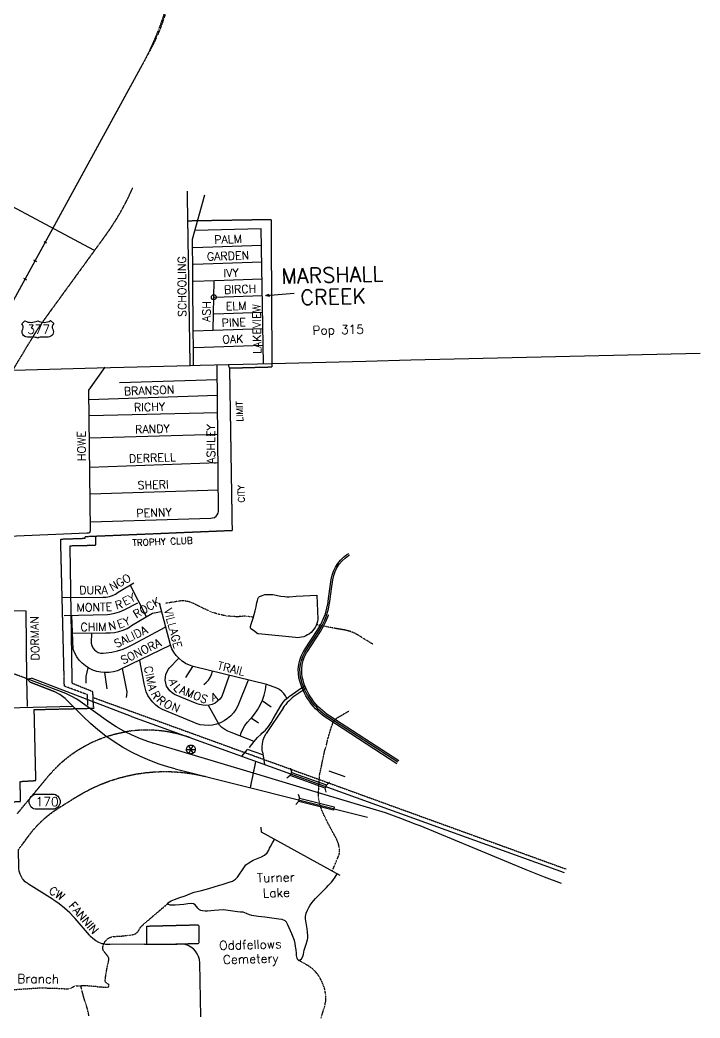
# Model space of a CAD drawing. Header units: feet. Extents: x 2327405 to 2393004, y 6977726 to 7089689.
# Drawn here: x 2375863 to 2393004, y 7008965 to 7034132 of the extents above; entities that cross this region are included whole.
import ezdxf
from ezdxf.enums import TextEntityAlignment as Align

# ---------------------------------------------------------------- set-up
doc = ezdxf.new("R2010")
doc.units = ezdxf.units.FT
doc.header["$MEASUREMENT"] = 0
for name, pattern in [('DASHED', [0.75, 0.5, -0.25]), ('DASHED2', [0.375, 0.25, -0.125]), ('DASHEDX2', [1.5, 1, -0.5]), ('DIVIDE2', [0.6252, 0.25, -0.125, 0.0001, -0.125, 0.0001, -0.125]), ('DOT25', [0.0625, 0, -0.0625])]:
    doc.linetypes.add(name, pattern=pattern)
doc.layers.add('vicinity map', color=9, linetype='CONTINUOUS')
doc.styles.add('L60', font='simplex', dxfattribs={"height": 6})

msp = doc.modelspace()

# ---------------------------------------------------------------- linework, layer by layer
at = {"layer": 'vicinity map', "linetype": 'DOT25', "flags": 128}
for points in [[(2391479.03696, 7089688.96823), (2391479.03461, 7089688.96353, 0.0404465521), (2390958.67912, 7088394.40654), (2390958.67911, 7088394.40652), (2388812.25948, 7081488.43557), (2388812.25143, 7081488.40967, 0.0878919817), (2388592.07067, 7079750.29772), (2388592.07067, 7079750.29771), (2388725.54833, 7077046.63375), (2388725.54833, 7077046.63375, -0.0697793589), (2388607.68327, 7075740.60388), (2388607.6825, 7075740.60059), (2386530.61266, 7066842.97683), (2386530.61266, 7066842.97683, -0.0317999099), (2386217.06711, 7065803.31811), (2386217.06082, 7065803.30121), (2380497.9474, 7050445.69647), (2380497.94137, 7050445.68027, 0.1518218178), (2380312.00718, 7047077.08927), (2380312.00718, 7047077.08927), (2380874.5685, 7044838.50239), (2380874.57527, 7044838.47544, -0.1076408988), (2380966.27159, 7041951.11425), (2380966.27158, 7041951.11418), (2379638.26569, 7034763.81226), (2379638.26569, 7034763.81225, -0.0795271945), (2379143.91619, 7033372.62886), (2379143.90438, 7033372.60724), (2374587.66383, 7025035.41342), (2374587.55733, 7025035.21854, 0.021949731), (2373615.90056, 7023055.4415), (2373615.90055, 7023055.44147), (2370680.81231, 7016345.68656)], [(2391479.03696, 7089688.96823), (2391479.03461, 7089688.96353, 0.0404465521), (2390958.67912, 7088394.40654), (2390958.67911, 7088394.40652), (2388812.25948, 7081488.43557), (2388812.25143, 7081488.40967, 0.0878919817), (2388592.07067, 7079750.29772), (2388592.07067, 7079750.29771), (2388725.54833, 7077046.63375), (2388725.54833, 7077046.63375, -0.0697793589), (2388607.68327, 7075740.60388), (2388607.6825, 7075740.60059), (2386530.61266, 7066842.97683), (2386530.61266, 7066842.97683, -0.0317999099), (2386217.06711, 7065803.31811), (2386217.06082, 7065803.30121), (2380497.9474, 7050445.69647), (2380497.94137, 7050445.68027, 0.1518218178), (2380312.00718, 7047077.08927), (2380312.00718, 7047077.08927), (2380874.5685, 7044838.50239), (2380874.57527, 7044838.47544, -0.1076408988), (2380966.27159, 7041951.11425), (2380966.27158, 7041951.11418), (2379638.26569, 7034763.81226), (2379638.26569, 7034763.81225, -0.0795271945), (2379143.91619, 7033372.62886), (2379143.90438, 7033372.60724), (2374587.66383, 7025035.41342), (2374587.55733, 7025035.21854, 0.021949731), (2373615.90056, 7023055.4415), (2373615.90055, 7023055.44147), (2370680.81231, 7016345.68656)], [(2391479.04405, 7089688.96925), (2391479.00466, 7089688.89035, 0.0404469577), (2390958.64693, 7088394.32607), (2390958.64692, 7088394.32605), (2388833.0043, 7081555.18098), (2388833.0043, 7081555.18098, 0.0879211325), (2388595.57738, 7079680.05129), (2388595.57931, 7079680.01229), (2388720.97703, 7077145.72272), (2388720.9771, 7077145.72133, -0.0698066172), (2388585.79375, 7075646.83305), (2388585.79375, 7075646.83305), (2386495.32342, 7066691.80623), (2386495.32342, 7066691.80623, -0.0317992139), (2386271.28519, 7065948.93556), (2386271.25157, 7065948.8453), (2380544.0474, 7050569.49054), (2380544.04411, 7050569.48173, 0.1518697139), (2380344.53451, 7046948.76647), (2380344.53451, 7046948.76647), (2380910.71301, 7044697.56672), (2380910.72406, 7044697.52279, -0.1076895503), (2380993.50376, 7042098.4287), (2380993.50376, 7042098.42869), (2379712.7528, 7035166.94489), (2379712.74291, 7035166.8914, -0.0795274115), (2378947.30802, 7033012.84314), (2378947.30799, 7033012.8431), (2374473.38663, 7024826.3034), (2374473.38663, 7024826.3034, 0.0208514735), (2373761.896, 7023384.63566), (2373761.86311, 7023384.56136), (2371930.4507, 7019247.47494)]]:
    msp.add_lwpolyline(points, format="xyb", dxfattribs=at)
msp.add_lwpolyline([(2378947.30799, 7033012.8431), (2374473.37624, 7024826.28963)], dxfattribs=at)
at = {"layer": 'vicinity map', "linetype": 'DASHED2', "flags": 128}
for points in [[(2377741.81727, 7028316.11284), (2378012.49742, 7028688.59177), (2378024.48795, 7028705.1049), (2378035.43232, 7028720.78111), (2378159.74755, 7028898.82034), (2378312.55034, 7029138.27683), (2378454.34437, 7029384.4126), (2378584.85604, 7029636.72873), (2378703.77956, 7029894.69409), (2378710.53932, 7029911.2716)], [(2380153.37812, 7025417.30198), (2380153.10451, 7025434.87736), (2380082.81909, 7029818.2766)], [(2382219.93364, 7025471.04208), (2382199.76702, 7029096.23755), (2380094.24631, 7029061.42478)], [(2375682.47217, 7025301.09847), (2376193.86418, 7026147.53321), (2376326.43597, 7026357.45598), (2376488.1713, 7026590.97354), (2377741.81727, 7028316.11284)], [(2376889.26655, 7021042.27197), (2377502.79534, 7021063.48474), (2377502.10327, 7021107.34272), (2381217.60593, 7021262.89769), (2381151.95577, 7025356.44804), (2382220.41648, 7025384.21134), (2382219.94974, 7025468.06457)], [(2381152.21329, 7025340.22461), (2381122.34158, 7025426.25062), (2381116.75673, 7025442.34529)], [(2376976.00073, 7017580.95242), (2376889.26655, 7021042.27197)], [(2377733.23882, 7016803.19363), (2377716.24285, 7016805.22156), (2377700.82415, 7017190.78545), (2377180.01675, 7017401.41639), (2377127.67689, 7020875.04836), (2377773.53987, 7020889.56575), (2377770.86815, 7021118.97916)], [(2376040.77169, 7017521.30558), (2373709.42668, 7018361.1737)], [(2377217.51733, 7017245.41076), (2376982.22936, 7017332.67606), (2376976.00073, 7017580.95242)], [(2377574.40053, 7016853.05491), (2377562.52266, 7017117.47423), (2377217.51733, 7017245.41076)], [(2377706.50557, 7017048.58905), (2389628.00405, 7012722.84092)], [(2367850.50036, 7009158.88566), (2368432.53188, 7010483.92758), (2370654.07906, 7010535.54319), (2370676.64379, 7010259.47133), (2371655.34452, 7010213.73028), (2371723.44107, 7012286.14426), (2372740.07694, 7012308.53194), (2372762.44853, 7013297.38842), (2372235.4125, 7013460.57227), (2372578.51865, 7014295.04867), (2373306.12646, 7014264.4849), (2373342.5165, 7014323.0373), (2375877.36252, 7014426.50993), (2375867.70571, 7014930.56278), (2376264.03694, 7014953.80348), (2376222.07814, 7016742.37187), (2377729.40828, 7016778.5366)]]:
    msp.add_lwpolyline(points, dxfattribs=at)
at = {"layer": 'vicinity map', "linetype": 'Continuous', "flags": 128}
for points in [[(2377741.81727, 7028316.11284), (2377726.6561, 7028324.20846), (2374919.69751, 7029824.11896)], [(2380212.57432, 7028393.14193), (2380210.57858, 7028607.76434), (2380523.44285, 7029723.1732)], [(2382003.20283, 7025465.37676), (2381943.23409, 7028865.69751), (2380270.99796, 7028823.20758)], [(2376460.82646, 7028549.09927), (2376534.47567, 7028508.83041)], [(2380212.57432, 7028393.14193), (2380228.73336, 7028393.70524), (2381950.57326, 7028453.36818)], [(2380216.45313, 7027973.13544), (2380212.57432, 7028393.14193)], [(2376206.24099, 7028083.30345), (2376279.92238, 7028043.03459)], [(2380216.45313, 7027973.13544), (2380232.5478, 7027973.69876), (2381957.91243, 7028033.49045)], [(2380220.44461, 7027542.79618), (2380216.45313, 7027973.13544)], [(2375951.6877, 7027617.49154), (2376025.353, 7027577.22268)], [(2380761.91756, 7027561.57866), (2381965.65396, 7027603.29604)], [(2380220.44461, 7027542.79618), (2380236.4588, 7027543.35949), (2380761.91756, 7027561.57866)], [(2380232.06496, 7026291.12985), (2380220.44461, 7027542.79618)], [(2380750.9249, 7027141.13761), (2380761.46691, 7027543.98718), (2380761.91756, 7027561.57866)], [(2380739.98053, 7026722.59574), (2380750.9249, 7027141.13761)], [(2380750.9249, 7027141.13761), (2380766.56892, 7027141.68483), (2381972.94485, 7027183.48269)], [(2382149.1171, 7027160.8214), (2382056.02553, 7027183.96553), (2382139.65343, 7027221.86848)], [(2382071.55689, 7027185.91298), (2382771.88423, 7027239.21853)], [(2382123.71971, 7027200.94541), (2382094.13771, 7027186.86257), (2382127.32491, 7027176.69074)], [(2380729.14882, 7026308.36724), (2380729.56728, 7026324.44582), (2380739.98053, 7026722.59574)], [(2380739.98053, 7026722.59574), (2380756.62242, 7026723.17515), (2381966.08852, 7026765.10176)], [(2380729.14882, 7026308.36724), (2381980.42887, 7026351.74238)], [(2380232.06496, 7026291.12985), (2380237.52105, 7026291.32299), (2380729.14882, 7026308.36724)], [(2380235.95987, 7025871.68668), (2380232.06496, 7026291.12985)], [(2380235.95987, 7025871.68668), (2380252.05454, 7025872.24999), (2381994.94626, 7025932.65329)], [(2380240.14448, 7025419.55523), (2380239.99963, 7025435.68209), (2380235.95987, 7025871.68668)], [(2382220.0624, 7025471.02599), (2384577.69001, 7025532.2823), (2385712.17105, 7025561.76773), (2393004.16671, 7025732.17809)], [(2372710.17305, 7018750.9383), (2374577.07419, 7021071.69302), (2377557.67816, 7021196.50718), (2377594.05212, 7021200.53085), (2377624.85731, 7021210.87972), (2377636.13968, 7021234.28137), (2377642.97991, 7021262.73675), (2377595.62939, 7024800.82787), (2378010.21198, 7025379.12543)], [(2375682.47217, 7025301.09847), (2375703.70104, 7025301.64569), (2377807.69276, 7025356.33537), (2380153.37812, 7025417.30198)], [(2377640.14725, 7021474.96106), (2380670.58032, 7021572.09238), (2380718.96089, 7021574.89286), (2380764.92727, 7021590.27936), (2380805.24441, 7021617.17355), (2380837.09576, 7021653.69236), (2380858.26025, 7021697.29281), (2380867.25717, 7021744.93304), (2380867.49859, 7021751.53185), (2380836.967, 7025434.58766)], [(2380153.37812, 7025417.30198), (2380403.48928, 7025423.80423), (2381116.75673, 7025442.34529)], [(2381116.75673, 7025442.34529), (2382220.0624, 7025471.02599)], [(2378373.11458, 7024987.25242), (2380840.0089, 7025067.37168)], [(2377598.89661, 7024557.79836), (2380843.26002, 7024675.22507)], [(2377604.25614, 7024156.91234), (2380846.91351, 7024236.24297)], [(2377611.78844, 7023594.82212), (2380851.43611, 7023689.13688)], [(2377621.68666, 7022854.90189), (2380857.39114, 7022970.04316)], [(2377630.68358, 7022182.5149), (2380863.08865, 7022285.21498)], [(2383631.85459, 7019476.69522), (2383671.15777, 7019790.89535), (2383706.95231, 7020023.73693), (2383729.91941, 7020130.76648), (2383765.27939, 7020234.35177), (2383812.54944, 7020333.07647), (2383871.06966, 7020425.57253), (2383940.05141, 7020510.55238), (2384018.51292, 7020586.87331), (2384105.39194, 7020653.44086), (2384148.17157, 7020680.72132)], [(2383673.95824, 7019471.43226), (2383713.18095, 7019785.03689), (2383748.89502, 7020017.29906), (2383771.45975, 7020121.81784), (2383806.43346, 7020222.86017), (2383853.28505, 7020318.99363), (2383911.32242, 7020408.78579), (2383979.74086, 7020490.98127), (2384057.5264, 7020564.34077), (2384143.5685, 7020627.85033), (2384170.01204, 7020644.34737)], [(2376938.77376, 7019572.31365), (2377955.32916, 7019579.4114), (2378037.39587, 7019579.26654), (2378118.49691, 7019591.93305), (2378196.62044, 7019617.10511), (2378269.85118, 7019654.18723), (2378336.40264, 7019702.22982), (2378339.00997, 7019704.45088), (2378733.32937, 7019940.26997)], [(2379047.19151, 7019082.87476), (2379040.41566, 7019096.24943), (2378640.75283, 7019884.90431)], [(2381858.23814, 7018653.29194), (2381842.17566, 7018665.31466), (2381772.09947, 7018717.75109), (2381685.92861, 7018782.22634), (2381676.69027, 7018792.43036), (2381670.5582, 7018815.8642), (2381672.19986, 7018836.46537), (2381689.93619, 7018899.10583), (2381713.90115, 7018975.20142), (2381737.17404, 7019051.58672), (2381762.98989, 7019142.5377), (2381787.51817, 7019233.87494), (2381812.52928, 7019337.68556), (2381836.86442, 7019441.62493), (2381846.73045, 7019486.54515), (2381856.77353, 7019531.51366), (2381866.31767, 7019554.91531), (2381877.51955, 7019570.49495), (2381899.53706, 7019590.51672), (2381926.09327, 7019606.32168), (2381988.66934, 7019630.39931), (2382035.66577, 7019641.35978), (2382106.28918, 7019648.61847), (2382177.12182, 7019647.74936), (2382235.49719, 7019642.35765), (2382439.60978, 7019605.50085), (2382541.84312, 7019590.19482), (2382593.05636, 7019586.67009), (2382644.35007, 7019587.13684), (2382823.14575, 7019599.65849), (2383002.18285, 7019611.45588), (2383172.04598, 7019619.31008), (2383341.92522, 7019627.14818)], [(2383341.92522, 7019627.14818), (2383367.11337, 7019019.0272)], [(2376975.51789, 7019111.10481), (2378067.75042, 7019138.07947), (2378129.92413, 7019146.17509), (2378252.85521, 7019171.91047), (2378372.51907, 7019210.07093), (2378487.62815, 7019260.2863), (2378835.45004, 7019434.88127)], [(2382587.72902, 7017028.79261), (2382575.75459, 7017052.85414), (2382557.96998, 7017087.84395), (2382515.68928, 7017149.43825), (2382463.47817, 7017202.85645), (2382402.89784, 7017246.55348), (2382335.7026, 7017279.20956), (2382081.68043, 7017371.35154), (2380232.09715, 7017831.03139), (2380230.05313, 7017831.54642), (2380132.08487, 7017863.68747), (2380038.88065, 7017907.77077), (2379951.90505, 7017963.12034), (2379872.47786, 7018028.86706), (2379801.85445, 7018103.98088), (2379741.14536, 7018187.31908), (2379691.28408, 7018277.56189), (2379653.04314, 7018373.30908), (2379377.05176, 7019428.02494)], [(2383368.5458, 7018759.9996), (2383443.91714, 7018886.82559), (2383507.94173, 7019019.73537), (2383560.13674, 7019157.73106), (2383600.1159, 7019299.73433), (2383627.55731, 7019444.69901), (2383631.87068, 7019476.69522)], [(2383404.05064, 7018736.7428), (2383480.41985, 7018865.11388), (2383545.4584, 7018999.58484), (2383598.68347, 7019139.15782), (2383639.69269, 7019282.78664), (2383668.19635, 7019429.40908), (2383673.97434, 7019471.43226)], [(2376039.43583, 7017518.64996), (2376017.14472, 7019220.37152), (2374114.5295, 7019255.10381), (2374098.30607, 7019255.39352)], [(2379657.51746, 7018367.12873), (2378409.13445, 7017761.18053), (2378317.97424, 7017723.26149), (2378216.0628, 7017694.29108), (2378111.39916, 7017677.89061), (2378005.51233, 7017674.3015), (2377899.97959, 7017683.57203), (2377796.34601, 7017705.57344), (2377696.1406, 7017739.95166), (2377600.84407, 7017786.23993), (2377511.85664, 7017843.73008), (2377430.48199, 7017911.58521), (2377357.94332, 7017988.79134), (2377295.30287, 7018074.22184), (2377243.47803, 7018166.62134), (2377203.22527, 7018264.62178), (2377172.72587, 7019116.52871)], [(2377188.80444, 7018667.29431), (2378030.13718, 7018678.27087), (2378139.99939, 7018675.34164), (2378249.45923, 7018685.25596), (2378357.00381, 7018707.90116), (2378461.16851, 7018742.93925), (2378560.52091, 7018789.93568), (2378653.70904, 7018848.19839), (2378672.68465, 7018862.0398), (2379047.19151, 7019082.87476)], [(2379047.19151, 7019082.87476), (2379199.9943, 7019172.97272), (2379337.13698, 7019202.40987), (2379410.75399, 7019212.8714)], [(2383367.11337, 7019019.0272), (2383358.79243, 7018965.57681), (2383344.93492, 7018913.30132), (2383325.70179, 7018862.73187), (2383301.27008, 7018814.49615), (2383271.9456, 7018769.0448), (2383238.00194, 7018726.90896), (2383199.85757, 7018688.57146), (2383157.91486, 7018654.41857), (2383112.65666, 7018624.85266), (2383064.5175, 7018600.16344), (2383014.07681, 7018580.64061), (2382961.8657, 7018566.49339), (2382908.46359, 7018557.89884), (2382854.46597, 7018554.92133), (2382804.97486, 7018557.14239)], [(2383439.53939, 7018713.5021), (2383516.90646, 7018843.40218), (2383582.94289, 7018979.40213), (2383637.18192, 7019120.52019), (2383639.74098, 7019128.19735)], [(2377662.9373, 7018673.49075), (2377657.43292, 7018432.69841), (2377659.34819, 7018413.48137), (2377673.67245, 7018354.65536), (2377700.0838, 7018300.1749), (2377737.37515, 7018252.50249), (2377783.90483, 7018213.76262), (2377837.54837, 7018185.70961), (2377895.89154, 7018169.58276), (2377956.34312, 7018166.1385), (2378038.8283, 7018171.78773), (2378182.00648, 7018191.69683), (2378322.83483, 7018224.28854), (2378460.21893, 7018269.25704), (2378593.06433, 7018326.28046), (2378720.30878, 7018394.87594), (2379525.38023, 7018824.68407)], [(2382804.97486, 7018557.14239), (2381874.365, 7018651.65029), (2381858.23814, 7018653.29194)], [(2383035.30568, 7018251.13444), (2383368.5458, 7018759.9996)], [(2383070.79442, 7018227.87765), (2383404.05064, 7018736.7428)], [(2383106.29926, 7018204.63695), (2383439.53939, 7018713.5021)], [(2381138.24312, 7017606.06011), (2380953.28318, 7017069.23851), (2380904.13006, 7017006.22788), (2380845.51327, 7016951.92447), (2380778.94572, 7016907.71241), (2380706.14953, 7016874.75053), (2380629.00778, 7016853.89184), (2380549.51621, 7016845.66746), (2380469.75103, 7016850.28663), (2380391.74017, 7016867.65278), (2380331.77143, 7016890.50721), (2379758.28618, 7017121.07944), (2379695.24336, 7017161.46096), (2379640.05474, 7017212.03042), (2379594.31369, 7017271.30708), (2379559.40436, 7017337.52055), (2379536.30851, 7017408.73946), (2379525.7504, 7017482.85541), (2379528.01975, 7017557.67953), (2379543.06827, 7017631.02294), (2379570.42921, 7017700.69676), (2379609.29783, 7017764.68916), (2379624.61996, 7017784.40513), (2379864.14082, 7018036.78564)], [(2382893.97839, 7017543.30699), (2382879.7507, 7017653.89346), (2382878.36656, 7017765.38124), (2382889.82596, 7017876.3057), (2382913.98406, 7017985.15394), (2382950.51896, 7018090.50965), (2382998.94782, 7018190.94038), (2383035.30568, 7018251.11835)], [(2382935.67967, 7017551.129), (2382921.90264, 7017659.28518), (2382920.96915, 7017768.31046), (2382932.8953, 7017876.67587), (2382957.48795, 7017982.90069), (2382994.44131, 7018085.47202), (2383043.19206, 7018182.98962), (2383070.79442, 7018227.87765)], [(2382977.36487, 7017558.9671), (2382964.07067, 7017664.61251), (2382963.62002, 7017771.11094), (2382975.99682, 7017876.8851), (2383001.04012, 7017980.38992), (2383038.37976, 7018080.11249), (2383087.48459, 7018174.62039), (2383106.29926, 7018204.63695)], [(2377528.91699, 7017409.15792), (2377527.03391, 7017470.68784), (2377533.64882, 7017580.93633), (2377553.05899, 7017689.65582), (2377584.97472, 7017795.39779)], [(2378548.98103, 7017047.17272), (2378558.1228, 7017103.48797), (2378560.98765, 7017188.09764), (2378550.99286, 7017272.17619), (2378448.61467, 7017780.34928)], [(2381615.96509, 7017487.08831), (2381354.86127, 7016838.44095), (2381305.853, 7016746.34726), (2381245.90036, 7016660.98113), (2381175.88855, 7016583.66234), (2381096.89591, 7016515.53361), (2381010.12955, 7016457.64108), (2380916.87704, 7016410.88607), (2380818.58689, 7016375.94454), (2380716.75592, 7016353.37982), (2380612.91312, 7016343.52988), (2380508.63575, 7016346.52349), (2380405.5333, 7016362.32845), (2380305.15085, 7016390.70335), (2380224.3878, 7016423.7779), (2379456.47895, 7016742.37187), (2379366.49365, 7016794.30937), (2379283.6222, 7016856.96592), (2379209.11998, 7016929.37584), (2379144.1458, 7017010.44468), (2379089.68144, 7017098.91708), (2379046.56382, 7017193.44107), (2379015.46892, 7017292.56814), (2378996.84739, 7017394.78538), (2378996.05875, 7017401.70609), (2378880.49902, 7017980.84057)], [(2380043.30668, 7017550.05066), (2380223.00366, 7017833.4295)], [(2376048.5937, 7016819.8999), (2376039.43583, 7017518.64996)], [(2376040.77169, 7017521.30558), (2376157.40976, 7017532.49137)], [(2376040.77169, 7017521.30558), (2376121.27723, 7017432.59176)], [(2377016.2374, 7017145.39848), (2376040.77169, 7017521.30558)], [(2378673.53767, 7016566.16744), (2376157.40976, 7017532.49137)], [(2378060.84581, 7017266.1246), (2377997.96393, 7017674.54292)], [(2380499.97682, 7017376.53403), (2380555.48734, 7017422.38774), (2380611.78649, 7017484.35222), (2380657.92991, 7017554.20308), (2380692.83924, 7017630.29868), (2380715.67758, 7017710.8525)], [(2382894.34856, 7017541.52048), (2382893.51164, 7017545.12569)], [(2382935.67967, 7017551.129), (2382934.84275, 7017554.73421)], [(2382976.99469, 7017560.73752), (2382976.15777, 7017564.34272)], [(2382978.08913, 7017562.55621), (2382977.2522, 7017566.14533)], [(2376724.53762, 7017200.8929), (2376119.32977, 7017433.33212)], [(2376121.27723, 7017432.59176), (2376724.53762, 7017200.8929)], [(2381411.61107, 7016076.66417), (2381435.9945, 7016152.47006), (2381479.48229, 7016251.19476), (2381534.42949, 7016344.061), (2381600.01527, 7016429.71683), (2381675.35442, 7016506.93905), (2381688.71299, 7016521.13455), (2381776.39675, 7016624.89688), (2381853.87649, 7016736.48123), (2381920.44404, 7016854.9058), (2381975.5039, 7016979.09227), (2382018.55714, 7017107.94619), (2382049.24967, 7017240.27656), (2382067.25961, 7017374.92456)], [(2382647.15054, 7017069.39946), (2383044.80153, 7017346.08291)], [(2383069.79655, 7017277.14945), (2382814.00397, 7017105.17791)], [(2376998.14699, 7017025.91166), (2376870.85425, 7017124.08914), (2376724.53762, 7017200.8929)], [(2376998.14699, 7017025.91166), (2377453.07891, 7016568.79087)], [(2378515.29488, 7016179.99194), (2378483.16993, 7016195.813), (2378285.02845, 7016307.76752), (2378093.51798, 7016430.74689), (2377382.43941, 7016946.45228), (2377291.85861, 7017007.57983), (2377156.18055, 7017083.69152), (2377016.2374, 7017145.39848)], [(2382447.81806, 7016856.48308), (2382498.74159, 7016931.80613), (2382559.77258, 7016999.19451), (2382629.72001, 7017057.29627), (2382647.15054, 7017069.38336)], [(2377202.67805, 7016820.39883), (2373491.64971, 7016730.31697)], [(2381766.19273, 7015940.87345), (2381189.69777, 7016161.54745), (2381103.38206, 7016194.41277), (2381022.45807, 7016238.94672), (2380948.50306, 7016294.29629), (2380891.68888, 7016349.61366), (2380611.65773, 7016843.92924)], [(2381645.5149, 7015788.5374), (2381764.85687, 7015937.397), (2381849.16075, 7016036.60454), (2381942.84782, 7016127.00829), (2381962.85349, 7016144.13302), (2382049.94175, 7016225.65252), (2382127.72728, 7016316.05628), (2382195.34099, 7016414.31423), (2382246.34499, 7016507.58284), (2382447.81806, 7016856.49917)], [(2382190.41602, 7016804.65824), (2381967.90722, 7016959.92352)], [(2382492.56124, 7016781.09565), (2382071.39594, 7016143.55361)], [(2379775.95813, 7015248.77048), (2379611.71203, 7015292.95035), (2379369.9862, 7015369.09423), (2379132.44497, 7015457.43787), (2378899.68387, 7015557.70766), (2378672.31448, 7015669.67827), (2378450.9323, 7015793.04391), (2378236.10066, 7015927.49878), (2378028.38286, 7016072.68879), (2377828.29393, 7016228.24376), (2377636.34891, 7016393.74525), (2377453.07891, 7016568.79087)], [(2378673.53767, 7016566.16744), (2389582.69756, 7012636.18722)], [(2381878.8876, 7016402.27542), (2381691.095, 7016522.38994)], [(2385362.85235, 7015378.62227), (2383621.98856, 7016505.52272)], [(2385385.89992, 7015414.22368), (2383645.05222, 7016541.12413)], [(2385410.60523, 7015450.88734), (2383669.74144, 7016577.78779)], [(2379206.65749, 7015899.52624), (2379191.80211, 7015904.1776), (2379111.07125, 7015929.49451), (2378896.85121, 7016006.36265), (2378687.3308, 7016095.23742), (2378515.29488, 7016179.99194)], [(2381974.0071, 7015681.39519), (2381969.83858, 7015709.7379), (2381964.99408, 7015800.52793), (2381973.02532, 7015891.09263), (2381993.75526, 7015979.61331), (2382026.74933, 7016064.33565), (2382071.37984, 7016143.55361)], [(2381747.87699, 7015138.18401), (2379223.99145, 7015894.32766), (2379206.65749, 7015899.52624)], [(2380226.5123, 7015647.66076), (2380116.81103, 7015826.97147)], [(2380221.26544, 7015829.5949), (2380121.46239, 7015646.09958)], [(2380066.62786, 7015735.16748), (2380275.82636, 7015740.47872)], [(2381453.84348, 7015564.56399), (2381597.44012, 7015734.16961)], [(2381988.12212, 7015598.41108), (2381601.1419, 7015735.21576)], [(2381974.0071, 7015681.39519), (2382029.14743, 7015357.31293)], [(2379775.95813, 7015248.77048), (2384626.00621, 7014032.51243)], [(2382683.8142, 7015263.86728), (2382702.822, 7015159.91181)], [(2383387.97207, 7014646.82986), (2381747.87699, 7015138.18401)], [(2382674.02864, 7015079.96959), (2382593.08855, 7015012.0179)], [(2384063.72284, 7015046.62144), (2383660.34215, 7015186.5163)], [(2383577.37413, 7014657.19482), (2383558.36633, 7014761.15029)], [(2383587.15969, 7014841.09251), (2383668.09978, 7014909.04421)], [(2382877.36869, 7014609.13614), (2382906.66098, 7014507.59487)], [(2389515.48622, 7012357.78163), (2389083.08684, 7012517.48903), (2388619.93055, 7012702.28802), (2385948.1189, 7013808.53901), (2385849.10449, 7013849.06539), (2385463.46013, 7013998.16641), (2385073.35754, 7014135.19642), (2384679.18299, 7014259.99448), (2383387.97207, 7014646.82986)], [(2382885.99543, 7014425.17407), (2382812.24966, 7014349.48084)], [(2381948.9477, 7013648.50972), (2381946.2116, 7013774.65973)], [(2383932.32597, 7012559.91458), (2381948.9477, 7013648.50972)], [(2379584.72127, 7011846.75979), (2379592.12482, 7011865.63884), (2379630.14043, 7011896.02557), (2379676.09071, 7011921.37468), (2379716.77803, 7011939.67431), (2379757.9321, 7011955.39881), (2379892.54791, 7012002.39524), (2380026.98669, 7012049.64919), (2380140.13221, 7012093.7003), (2380253.82495, 7012136.39946), (2380436.67649, 7012184.44204), (2380620.54199, 7012229.00818), (2380757.73295, 7012269.55065), (2380894.13527, 7012312.76484), (2380926.75916, 7012324.09549), (2380959.28649, 7012335.74803), (2381134.91152, 7012387.84647), (2381220.27765, 7012420.08409), (2381299.47951, 7012467.98183), (2381345.34932, 7012513.73897), (2381398.63877, 7012593.45587), (2381450.99473, 7012673.6878), (2381470.48537, 7012698.61844), (2381489.95992, 7012723.54908), (2381519.86382, 7012778.20658), (2381555.01457, 7012829.29106), (2381627.23135, 7012881.93672), (2381744.41664, 7012943.17694), (2381864.51506, 7012998.89668), (2381948.0303, 7013033.78992), (2382030.12921, 7013073.38281), (2382089.67948, 7013129.42445), (2382132.84539, 7013199.25922), (2382155.98952, 7013244.50133), (2382179.23022, 7013289.64688), (2382226.74169, 7013379.79312), (2382274.26924, 7013469.95546)], [(2375928.39871, 7012477.70301), (2375897.81884, 7012522.38181), (2375864.51897, 7012593.71339), (2375843.2901, 7012669.51928), (2375836.32111, 7012732.77133), (2375834.61507, 7012749.09132), (2375834.19661, 7012764.96067), (2375822.86597, 7013205.40738)], [(2377973.99897, 7010832.55421), (2377937.83425, 7010840.02214), (2377852.27499, 7010870.77905), (2377771.9304, 7010913.31726), (2377698.36167, 7010966.75156), (2377641.09683, 7011022.26208), (2377625.59767, 7011038.53379), (2377611.83673, 7011054.45142), (2377250.72063, 7011472.15637), (2377236.60561, 7011488.47636), (2377221.8307, 7011504.3457), (2377116.79689, 7011617.21762), (2376987.70155, 7011737.05852), (2376850.20479, 7011847.16216), (2376713.80247, 7011940.89751), (2376698.0297, 7011951.34295), (2376681.61313, 7011961.69182), (2376075.7776, 7012343.18377), (2376059.60245, 7012353.37169), (2376043.58826, 7012365.37831), (2375996.72058, 7012400.54517), (2375942.28841, 7012457.40763), (2375928.39871, 7012477.70301)], [(2382895.18549, 7010418.24524), (2382928.69459, 7010429.25399), (2382961.70475, 7010458.14392), (2382993.52391, 7010513.92805), (2383007.4619, 7010571.86886), (2383017.52107, 7010624.28919), (2383027.9987, 7010676.41983), (2383069.21714, 7010804.93576), (2383108.05358, 7010935.36696), (2383114.74896, 7010985.32481), (2383115.98825, 7011035.34704), (2383113.20387, 7011126.49116), (2383104.73808, 7011217.57089), (2383087.80649, 7011316.02198), (2383069.74827, 7011414.00633), (2383061.82969, 7011467.92347), (2383058.36934, 7011521.93718), (2383074.54448, 7011605.56508), (2383109.13192, 7011686.73049), (2383140.40386, 7011751.51154), (2383177.92054, 7011811.68951), (2383220.16905, 7011865.68712), (2383264.18797, 7011917.9948), (2383313.80783, 7011975.3562), (2383365.13373, 7012031.07594), (2383405.41869, 7012071.44137), (2383445.71974, 7012111.75852), (2383517.06741, 7012183.63731), (2383588.27022, 7012255.66095), (2383634.97695, 7012304.37952), (2383681.12037, 7012353.66139), (2383716.88272, 7012390.32505), (2383749.10425, 7012429.77309), (2383804.53429, 7012514.68856), (2383859.98043, 7012599.62013)], [(2382895.18549, 7010418.24524), (2382894.87969, 7010418.14867), (2382866.81058, 7010436.49659), (2382846.01627, 7010477.44143), (2382836.48823, 7010539.01964), (2382832.68989, 7010601.12897), (2382822.26054, 7010684.72468), (2382811.23569, 7010768.22382), (2382798.95546, 7010845.99326), (2382779.5131, 7010922.29809), (2382715.29537, 7011084.19437), (2382645.73421, 7011243.43502), (2382617.71339, 7011313.38245), (2382582.59482, 7011381.81699), (2382545.56099, 7011418.22313), (2382471.52551, 7011446.83945), (2382391.67986, 7011459.45767), (2382213.86595, 7011483.40654), (2382036.05205, 7011507.22665), (2381869.95506, 7011529.27635), (2381703.85807, 7011551.35823), (2381648.5407, 7011566.8574), (2381569.27445, 7011604.87301), (2381487.38477, 7011632.55584), (2381417.2603, 7011637.57737), (2381347.10364, 7011641.53666), (2381171.59127, 7011671.84293), (2380995.66044, 7011691.52671), (2380878.12107, 7011685.31416), (2380760.5978, 7011674.57902), (2380677.00209, 7011665.2763), (2380593.42247, 7011657.35772), (2380528.57705, 7011660.27086), (2380463.68334, 7011668.73665), (2380423.17306, 7011676.1402), (2380390.58136, 7011690.20694), (2380342.08812, 7011735.3364), (2380276.26092, 7011815.74536), (2380240.04792, 7011844.40997), (2380197.71894, 7011854.74275), (2380094.51992, 7011841.31979), (2379990.56445, 7011825.82063), (2379882.55312, 7011818.3527), (2379774.5257, 7011811.52856), (2379711.96573, 7011807.90726), (2379649.35746, 7011810.28927), (2379608.75061, 7011824.32382), (2379584.72127, 7011846.75979)], [(2379005.03957, 7010823.68605), (2378133.70637, 7010816.13765), (2378117.6278, 7010815.9928), (2378101.51704, 7010816.99067), (2378026.88605, 7010821.62593), (2377973.99897, 7010832.55421)], [(2379005.03957, 7010823.68605), (2379056.20453, 7010824.1367)], [(2379056.20453, 7010824.1367), (2379581.67938, 7010828.70759)], [(2379581.67938, 7010828.70759), (2379790.71694, 7010830.52628)], [(2380420.30821, 7008993.3359), (2380393.26917, 7010358.98467), (2380385.3023, 7010437.30133), (2380364.68503, 7010513.26817), (2380331.96457, 7010584.87335), (2380288.04222, 7010650.21771), (2380234.07679, 7010707.51473), (2380171.50072, 7010755.28371), (2380101.98784, 7010792.22097), (2380027.38905, 7010817.36085), (2379949.68399, 7010830.02735), (2379907.06531, 7010831.54025), (2379790.71694, 7010830.52628)]]:
    msp.add_lwpolyline(points, dxfattribs=at)
for points in [[(2380814.6413, 7027142.56141), (2380814.6413, 7027142.5614, -0.4142135624), (2380752.35362, 7027077.41119), (2380752.35362, 7027077.41119, -0.4142135624), (2380687.20341, 7027139.69887), (2380687.20341, 7027139.69887, -0.4142135624), (2380749.49108, 7027204.84908), (2380749.49109, 7027204.84908, -0.4142135624), (2380814.6413, 7027142.56141), (2380814.6413, 7027142.56141)], [(2376309.69652, 7026549.65223), (2376309.69652, 7026549.65223, 0.2626899021), (2376636.08055, 7026550.81468), (2376636.1135, 7026550.83343), (2376712.55113, 7026474.9282), (2376712.45726, 7026474.84001, 0.337991), (2376689.60659, 7026337.33461), (2376689.60659, 7026337.33461), (2376689.60659, 7026337.33461, -0.5719149491), (2376572.76745, 7026137.07169), (2376572.76489, 7026137.07168), (2376432.39605, 7026136.56662), (2376432.39605, 7026136.56662, 0.1030508367), (2376311.26161, 7026110.88147), (2376311.26161, 7026110.88147), (2376311.25368, 7026110.88489, 0.1030456974), (2376189.95318, 7026135.70363), (2376189.95318, 7026135.70363), (2376049.58602, 7026135.20115), (2376049.47197, 7026135.20074, -0.5720710962), (2375931.22348, 7026334.67792), (2375931.25027, 7026334.72648), (2375931.25027, 7026334.72648, 0.3378516355), (2375907.38745, 7026472.04227), (2375907.37907, 7026472.05003), (2375985.18036, 7026547.42471), (2375985.18036, 7026547.4247, 0.2609312449), (2376309.69652, 7026549.65222), (2376309.69652, 7026549.65223)], [(2380226.54054, 7015834.58834), (2380226.54054, 7015834.58834, -0.4142135624), (2380268.12034, 7015682.6326), (2380268.12034, 7015682.6326, -0.4142135624), (2380116.1646, 7015641.0528), (2380116.1646, 7015641.0528, -0.4142135624), (2380074.5848, 7015793.00854), (2380074.5848, 7015793.00854, -0.4142135624), (2380226.54053, 7015834.58834), (2380226.54054, 7015834.58834)]]:
    msp.add_lwpolyline(points, format="xyb", close=True, dxfattribs=at)
for points in [[(2382149.1135, 7027160.83053), (2382149.1135, 7027160.83053, -0.3328886135), (2382139.64958, 7027221.86651), (2382139.64958, 7027221.86651)], [(2383621.98786, 7016505.51428), (2383621.98786, 7016505.51428, -0.1943990378), (2382894.34526, 7017541.53706), (2382894.34526, 7017541.53706)], [(2383645.0425, 7016541.12958), (2383645.04248, 7016541.12959, -0.1943990378), (2382935.67058, 7017551.1385), (2382935.67058, 7017551.13851)], [(2383669.74627, 7016577.77586), (2383669.74626, 7016577.77586, -0.1943990378), (2382978.09133, 7017562.55922), (2382978.09133, 7017562.55923)], [(2382814.00957, 7017105.16843), (2382814.00957, 7017105.16842, 0.0990994544), (2382492.54608, 7016781.08863), (2382492.54608, 7016781.08862)], [(2376282.2883, 7014611.46987), (2376684.84441, 7014612.18318), (2376684.84441, 7014612.18318, -0.4142135624), (2376876.38978, 7014421.31985), (2376876.38979, 7014421.31406, -0.4142171263), (2376685.52414, 7014229.76869), (2376685.52414, 7014229.76869), (2376284.35141, 7014229.059), (2376284.35141, 7014229.059, -0.4142135624), (2376092.80605, 7014419.92232), (2376092.80605, 7014419.92232, -0.4142135624), (2376283.66937, 7014611.46769), (2376283.66937, 7014611.46769)]]:
    msp.add_lwpolyline(points, format="xyb", dxfattribs=at)
at = {"layer": 'vicinity map', "linetype": 'DIVIDE2', "flags": 128}
for points in [[(2381743.38658, 7019073.44328), (2381643.87324, 7019085.35334), (2381544.3599, 7019097.2473), (2381455.56561, 7019093.36848), (2381366.56209, 7019084.06576), (2381227.19835, 7019087.51002), (2381087.81852, 7019100.98126), (2380910.85763, 7019133.4603), (2380738.5642, 7019185.22076), (2380612.15667, 7019236.70761), (2380488.22771, 7019292.34688), (2380373.79462, 7019350.43254), (2380256.62542, 7019408.67915), (2380131.3928, 7019457.89664), (2380003.89083, 7019485.27368), (2379918.39595, 7019482.73072), (2379756.98252, 7019457.49428), (2379595.53689, 7019432.14517), (2379563.37974, 7019427.18801), (2379531.22259, 7019422.24695)], [(2384759.769, 7018389.30718), (2384682.12832, 7018436.78645), (2384604.50373, 7018484.28182), (2384459.18496, 7018574.10617), (2384311.19448, 7018660.93691), (2384186.25156, 7018713.90447), (2384054.22699, 7018747.12386), (2383784.17454, 7018793.73403), (2383560.42645, 7018838.33235), (2383336.69445, 7018882.93068)], [(2383387.97207, 7014646.82986), (2383387.68236, 7014671.93754), (2383392.46248, 7014731.48782), (2383397.2265, 7014791.05419), (2383403.76094, 7014920.69675), (2383411.50247, 7015050.3715), (2383416.52401, 7015092.12107), (2383424.12069, 7015133.48437), (2383445.76802, 7015233.85072), (2383467.54411, 7015334.1527), (2383504.73889, 7015517.7285), (2383542.57746, 7015701.20773), (2383560.5713, 7015759.18073), (2383579.78833, 7015816.83183), (2383601.0172, 7015904.32245), (2383621.77932, 7015991.99011), (2383656.80132, 7016120.73137), (2383695.5251, 7016248.6518), (2383754.33502, 7016410.72512), (2383798.57927, 7016481.92794), (2383859.70682, 7016535.34615), (2384008.01919, 7016622.09641), (2384156.34767, 7016708.86277)], [(2383736.40556, 7012674.21892), (2383820.99914, 7012877.7682), (2383905.60882, 7013081.31748), (2383920.30325, 7013145.29379), (2383919.11224, 7013211.15318), (2383896.49923, 7013339.81396), (2383850.80647, 7013464.00043), (2383736.59869, 7013676.51444), (2383623.0508, 7013886.59816), (2383563.93508, 7014005.48948), (2383506.31617, 7014125.42695), (2383454.71666, 7014247.60159), (2383414.72141, 7014375.52202), (2383389.3723, 7014523.64126), (2383387.97207, 7014646.82986)], [(2379050.37826, 7011391.48988), (2379265.09724, 7011574.43799), (2379568.6266, 7011833.04713), (2379584.72127, 7011846.75979)], [(2377973.99897, 7010832.55421), (2378010.7431, 7010901.06922), (2378062.21385, 7010955.40482), (2378105.17053, 7010986.21002), (2378148.20767, 7011006.02256), (2378234.50729, 7011022.53569), (2378408.0722, 7011031.45213), (2378542.35002, 7011046.32361), (2378676.66004, 7011061.21118), (2378764.13456, 7011085.24052), (2378808.20177, 7011112.92335), (2378842.2259, 7011153.01517), (2378899.55511, 7011247.32993), (2378945.4732, 7011302.11619), (2379007.50206, 7011354.95498)], [(2379007.50206, 7011354.95498), (2379050.37826, 7011391.48988)], [(2378105.8626, 7009786.09492), (2378107.10189, 7009801.12734), (2378096.06094, 7009817.49562), (2378072.99728, 7009831.72331), (2378021.6231, 7009861.57892), (2378008.31281, 7009888.84329), (2378026.16179, 7010043.64182), (2378052.09031, 7010198.8588), (2378078.75917, 7010317.34776), (2378104.25313, 7010431.86133), (2378099.02236, 7010481.85137), (2378071.91894, 7010531.13325), (2377992.84583, 7010628.52209), (2377954.42785, 7010693.33532), (2377948.68206, 7010730.57839), (2377952.07803, 7010748.23424)], [(2377952.07803, 7010748.23424), (2377965.08253, 7010815.91233), (2377973.99897, 7010832.55421)], [(2383450.91832, 7008964.78395), (2383497.91475, 7009113.91716), (2383544.89509, 7009263.05036), (2383574.01035, 7009416.48084), (2383573.47922, 7009534.72838), (2383540.3242, 7009713.00903), (2383472.85535, 7009887.07287), (2383406.85111, 7010006.47922), (2383349.98865, 7010088.0631), (2383251.32832, 7010194.99608), (2383134.72245, 7010280.05641), (2383011.05101, 7010351.40408), (2382903.47424, 7010413.46512), (2382895.18549, 7010418.24524)], [(2375348.29855, 7009693.59886), (2375424.21711, 7009699.98844), (2375502.27625, 7009695.94868), (2375580.48025, 7009691.9572), (2375657.25182, 7009688.77046), (2375734.0073, 7009686.98395), (2375814.88301, 7009689.06016), (2375895.69434, 7009693.98513), (2375984.07017, 7009700.18158), (2376072.42991, 7009706.39412), (2376238.23719, 7009717.99837), (2376404.06056, 7009729.00713), (2376500.2584, 7009725.67553), (2376596.50452, 7009718.15932), (2376690.09502, 7009717.3063), (2376783.70162, 7009715.61636), (2376858.83154, 7009711.62489), (2376933.92926, 7009707.19885), (2377008.15788, 7009703.86725), (2377082.38649, 7009702.00027), (2377120.86884, 7009708.79222), (2377157.40374, 7009726.17447), (2377229.28254, 7009767.89185), (2377280.07731, 7009780.88025), (2377395.1381, 7009780.65492)], [(2377600.16809, 7009022.75695), (2377582.51224, 7009107.72071), (2377564.87248, 7009192.70056), (2377522.94587, 7009325.51377), (2377477.89689, 7009457.60272), (2377436.93596, 7009617.50326), (2377400.09526, 7009761.30913), (2377395.1381, 7009780.65492)], [(2377785.28898, 7009758.21895), (2377771.67289, 7009759.18463), (2377550.70917, 7009774.60333), (2377415.40129, 7009780.62273), (2377395.1381, 7009780.65492)], [(2377785.28898, 7009758.21895), (2377992.6205, 7009743.60499), (2378037.74996, 7009740.35387), (2378082.8955, 7009739.37209), (2378096.30236, 7009747.03316), (2378104.09218, 7009764.44759), (2378105.8626, 7009786.09492)]]:
    msp.add_lwpolyline(points, dxfattribs=at)
at = {"layer": 'vicinity map', "linetype": 'DASHED', "flags": 128}
for points in [[(2376574.16512, 7015059.91563), (2376708.82922, 7015212.55748), (2376852.8926, 7015356.37944), (2377005.74368, 7015490.81821), (2377166.78694, 7015615.31048), (2377335.37859, 7015729.38949), (2377510.84268, 7015832.57242), (2377692.48711, 7015924.45688), (2377879.55545, 7016004.68881), (2378071.33953, 7016072.93021), (2378267.05071, 7016128.90746), (2378465.90035, 7016172.41136), (2378515.29488, 7016179.99194)], [(2380150.67422, 7016034.02939), (2380073.45199, 7016060.90749), (2379878.43289, 7016119.23457), (2379680.11438, 7016165.12047), (2379479.30119, 7016198.38815), (2379276.76587, 7016218.87667), (2379073.36144, 7016226.53773), (2378869.86045, 7016221.32306), (2378667.1159, 7016203.26484), (2378515.29488, 7016179.99194)], [(2381747.87699, 7015138.18401), (2381809.39082, 7015436.48261)], [(2375883.4463, 7014225.27828), (2376574.16512, 7015059.91563)], [(2377277.92063, 7014537.45048), (2377479.18446, 7014655.71411), (2377686.66084, 7014762.69538), (2377899.72207, 7014858.07239), (2378117.70827, 7014941.57153), (2378339.97565, 7015012.9192), (2378565.83215, 7015071.90616), (2378794.60177, 7015118.35538), (2379025.57637, 7015152.12199), (2379258.06387, 7015173.09335), (2379491.3561, 7015181.23725), (2379724.74489, 7015176.48932), (2379957.506, 7015158.89785), (2380188.94734, 7015128.49502), (2380418.37685, 7015085.3774), (2380551.68899, 7015054.21812)], [(2381672.60223, 7014773.14082), (2381747.87699, 7015138.18401)], [(2375906.71919, 7013320.53255), (2376079.17357, 7013557.30123), (2376194.18608, 7013704.26165), (2376319.04852, 7013842.96551), (2376453.18149, 7013972.72073), (2376595.94121, 7014092.91572), (2376746.65169, 7014202.98716), (2376831.72811, 7014258.44939), (2377277.92063, 7014537.45048)], [(2375799.25509, 7014123.54388), (2375883.4463, 7014225.27828)], [(2375822.86597, 7013205.40738), (2375906.71919, 7013320.53255)]]:
    msp.add_lwpolyline(points, dxfattribs=at)
at = {"layer": 'vicinity map', "linetype": 'Continuous', "flags": 128}
for points in [[(2383584.93863, 7014842.00991), (2383556.12917, 7014762.06769), (2382676.23361, 7015079.0522), (2382705.04306, 7015158.99442), (2383584.93863, 7014842.00991)], [(2383784.31939, 7014287.38761), (2383763.65383, 7014204.96681), (2382888.2004, 7014424.51419), (2382908.86595, 7014506.93499), (2383784.31939, 7014287.38761)]]:
    msp.add_lwpolyline(points, close=True, dxfattribs=at)
at = {"layer": 'vicinity map', "linetype": 'DASHEDX2', "flags": 128}
for points in [[(2379056.20453, 7010824.1367), (2379056.36547, 7010840.24747), (2379060.66275, 7011283.83264), (2380366.02089, 7011316.79452), (2380374.7603, 7010931.9227)], [(2379790.71694, 7010830.52628), (2379806.81161, 7010831.04131), (2380376.64337, 7010849.29267), (2380374.7603, 7010931.9227)]]:
    msp.add_lwpolyline(points, dxfattribs=at)

# ---------------------------------------------------------------- texts
at = {"layer": 'vicinity map', "linetype": 'Continuous', "style": 'L60'}
for s, height, rotation, p in [('PALM', 203.951932, 1.985177998, (2381111.45586, 7028500.7062)), ('SCHOOLING', 203.95203, 90.531288142, (2380048.5992, 7027410.04326)), ('GARDEN', 203.951932, 1.98534405, (2381110.72167, 7028080.56869)), ('IVY', 203.95203, 1.985380998, (2381187.7101, 7027652.74508)), ('BIRCH', 203.95203, 1.984439041, (2381415.23161, 7027240.58253)), ('ASH', 203.95203, 88.502365107, (2380665.05098, 7026778.26913)), ('ELM', 203.951932, 1.985057918, (2381315.61126, 7026818.95934)), ('PINE', 203.95203, 1.985169028, (2381253.79683, 7026402.96608)), ('Pop 315', 224.231311, 1.491039036, (2383886.90719, 7026207.05916)), ('OAK', 203.95203, 1.985172018, (2381231.92039, 7025982.62103)), ('BRANSON', 203.951932, 2.073082913, (2379121.32902, 7024689.33228)), ('RICHY', 203.95203, 1.401546938, (2379129.23797, 7024270.6185)), ('RANDY', 203.95203, 1.667556038, (2379205.02046, 7023717.60766)), ('ASHLEY', 203.95203, 90.475013722, (2380777.13307, 7023440.52628)), ('DERRELL', 203.95203, 2.037946942, (2379202.52684, 7022987.57415)), ('SHERI', 203.95203, 1.819852952, (2379222.82382, 7022309.50426)), ('DURA', 203.95203, 0.400177954, (2377716.36077, 7019654.74091)), ('ROCK', 203.951846, 30.526142105, (2379111.25782, 7019224.96569)), ('MONTE', 203.95203, 1.415047043, (2377740.19079, 7019222.43985)), ('VILLAGE', 203.951932, 284.664306642, (2379622.33402, 7018768.61506)), ('DORMAN', 203.95203, 91.287025447, (2376338.60514, 7018542.43625)), ('CHIM', 203.951932, 0.74744197, (2377717.45599, 7018725.75897)), ('SONORA', 203.95203, 25.890966423, (2378954.57636, 7018118.65791)), ('CIMA', 203.95203, 281.284912095, (2379051.60535, 7017513.57585)), ('TRAIL', 203.95203, 346.043151862, (2381166.97006, 7017677.36974)), ('A', 203.95203, 283.05285644, (2379630.39323, 7017412.55721)), ('L', 203.95203, 311.97534179, (2379764.07995, 7017221.188)), ('AMOS', 203.95203, 338.097991933, (2380204.40851, 7017025.37664)), ('R', 203.95203, 297.851928722, (2379197.7672, 7017064.14162)), ('R', 203.95203, 313.866729764, (2379349.25737, 7016901.54273)), ('A', 203.95203, 19.140369443, (2380791.48953, 7016967.18303)), ('O', 203.95155, 331.169555666, (2379548.1787, 7016780.83559)), ('N', 203.95203, 337.467285165, (2379754.00886, 7016701.61502)), ('CW', 203.95203, 327.801849376, (2376738.36595, 7012022.13223)), ('FANNIN', 203.951846, 310.845550538, (2377392.32936, 7011425.10756))]:
    msp.add_text(s, height=height, rotation=rotation, dxfattribs=at).set_placement(p, align=Align.CENTER)
for s, height, rotation, p in [('MARSHALL', 382.410012, 1.491011012, (2383738.19547, 7027702.92481)), ('CREEK', 382.410012, 1.491011012, (2383757.1562, 7027153.82952)), ('377', 224.231311, 0.204371966, (2376333.05726, 7026331.04124)), ('170', 224.230844, 0.102186034, (2376546.83638, 7014420.52805)), ('Turner', 225.197001, 1.386618983, (2382309.77316, 7012509.54293)), ('Lake', 225.197001, 1.386618983, (2382325.08654, 7012123.64974))]:
    msp.add_text(s, height=height, rotation=rotation, dxfattribs=at).set_placement(p, align=Align.MIDDLE_CENTER)
for s, height, rotation, p in [('LAKEVIEW', 203.951932, 91.010276789, (2381730.84007, 7026337.38726)), ('LIMIT', 163.715234, 91.338821406, (2381315.71513, 7024259.73971)), ('CITY', 163.715136, 91.338821406, (2381357.49166, 7022181.01147)), ('TROPHY CLUB', 163.7152345, 2.338824982, (2379452.93307, 7021060.17095)), ('NGO', 203.951932, 30.411592522, (2378333.09357, 7020037.34896)), ('EY', 203.95203, 27.110113177, (2378560.53434, 7019612.92483)), ('R', 203.95203, 15.323161114, (2378329.38142, 7019485.73731)), ('EY', 203.95203, 20.174343108, (2378439.23228, 7019033.0186)), ('N', 203.95203, 12.60126115, (2378163.97879, 7018956.25407)), ('SALIDA', 203.95203, 25.618780116, (2378609.89224, 7018673.07135)), ('Oddfellows', 224.231311, 1.491183052, (2381668.02014, 7010928.03078)), ('Cemetery', 224.231311, 1.491183052, (2381675.19648, 7010568.99387))]:
    msp.add_text(s, height=height, rotation=rotation, dxfattribs=at).set_placement(p, align=Align.TOP_CENTER)
for s, height, rotation, p in [('HOWE', 203.951932, 90.766769412, (2377316.72675, 7023007.06764)), ('Branch', 225.196903, 359.525238043, (2375797.70906, 7010071.55862))]:
    msp.add_text(s, height=height, rotation=rotation, dxfattribs=at).set_placement(p, align=Align.TOP_LEFT)
msp.add_text('PENNY', height=203.95203, rotation=1.835628042, dxfattribs=at).set_placement((2378800.18662, 7021591.53474))

doc.saveas('drawing.dxf')
